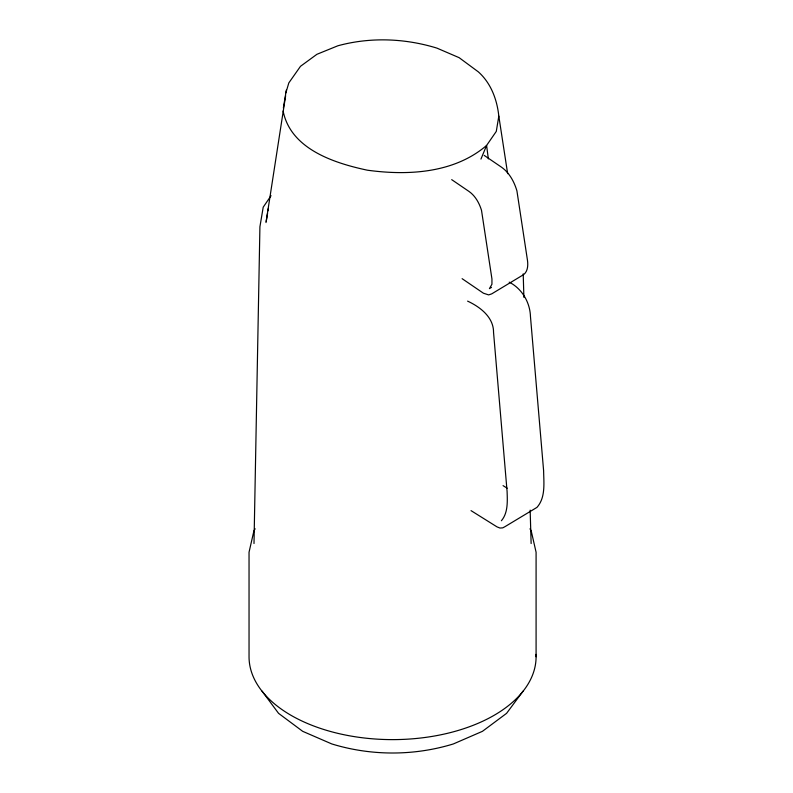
<?xml version="1.0" encoding="UTF-8"?>
<svg xmlns="http://www.w3.org/2000/svg" width="793" height="793" viewBox="0 0 793 793"><rect width="100%" height="100%" fill="white"/><g stroke="black" fill="none" stroke-linecap="round" stroke-linejoin="round"><path stroke-width="1.19" d="M253.998 543.522L259.916 226.798L263.207 207.181L271.057 195.693M285.629 95.735L266.002 222.585M285.876 92.821L288.83 82.898L300.497 66.305L316.913 54.301L337.907 45.766C370.321 36.924 404.926 38.262 436.943 48.125L459.147 57.681L478.357 71.876C491.026 83.196 497.072 99.64 498.817 116.135L507.649 173.677M283.359 108.056L286.323 90.035M266.2 221.406L267.568 213.158M267.955 210.799L268.341 208.44M498.817 116.135L496.289 131.4L486.595 145.446L480.954 159.086M255.128 528.802L253.929 530.795L249.042 552.235L249.042 656.753A143.523 82.859 0 0 0 394.627 739.611A143.523 82.859 0 0 0 536.028 654.374M523.083 691.129L506.568 713.353L482.431 731.334L453.338 743.953C413.916 756.026 371.223 756.026 331.801 743.943L302.708 731.334L278.561 713.343L262.047 691.119M501.394 520.753C508.135 512.853 507.431 501.275 507.094 491.511L493.543 332.396C493.692 317.18 480.072 306.921 467.602 301.122M491.491 287.373L489.43 288.622L491.938 284.231L491.947 278.997L481.52 210.393C479.299 203.097 475.364 195.95 469.04 191.47L451.693 179.644M509.195 282.159C521.923 288.553 530.021 302.351 530.458 316.457L543.611 470.705C543.77 482.887 545.762 497.607 536.93 507.411L504.982 526.661L502.742 527.86L499.957 528.039L497.013 526.879L471.032 510.633M503.059 485.623L507.173 488.201M484.206 155.398L501.592 167.254C509.443 172.844 514.231 181.785 516.917 190.855L527.484 260.401C528.138 265.288 527.88 271.325 523.648 274.616L491.7 293.876L488.637 294.897L483.433 293.212L462.111 278.67M529.992 528.812L531.191 530.804L536.088 552.245L536.088 656.763M283.111 111C290.664 149.104 334.101 163.1 367.347 170.188C407.939 175.759 454.111 173.29 486.595 145.446L488.349 158.887M523.202 273.863L523.895 297.365M530.15 510.137L531.132 543.542"/></g></svg>
